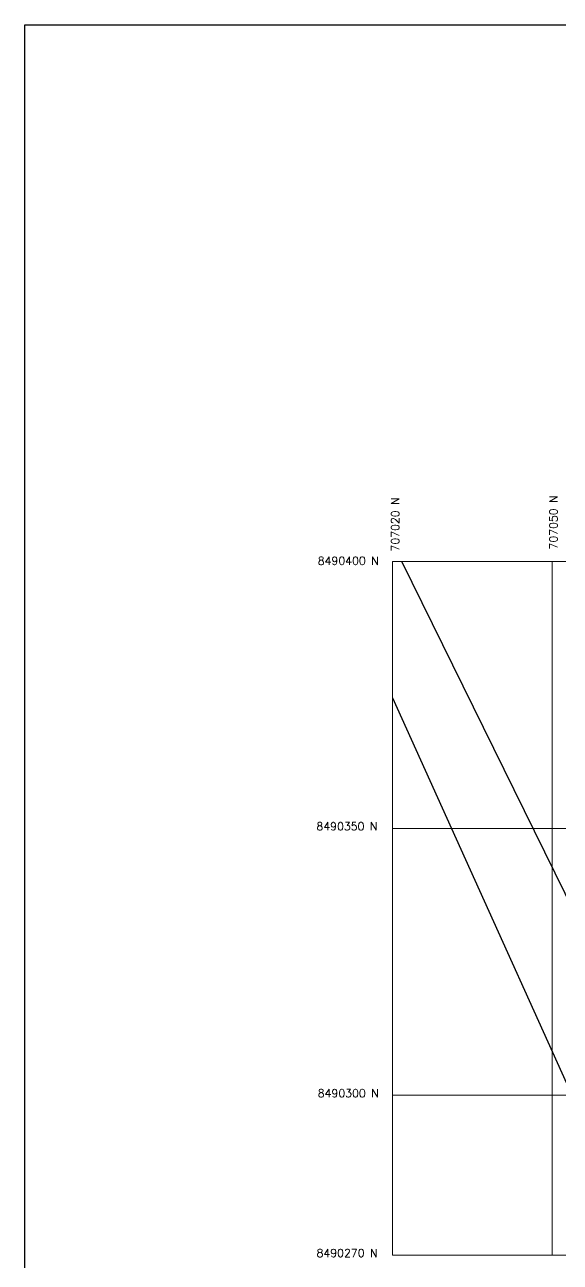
# Model space of a CAD drawing. Header units: metres. Extents: x 706106 to 709341, y 8490035 to 8490642.
# Drawn here: x 708821.1 to 708921.6, y 8490371 to 8490603 of the extents above; entities that cross this region are included whole.
import ezdxf

# ---------------------------------------------------------------- set-up
doc = ezdxf.new("R2010")
doc.units = ezdxf.units.M
doc.layers.add('A-ACOTACION', color=7, linetype='Continuous', lineweight=9)
doc.layers.add('BLOQUES', color=7, linetype='Continuous', lineweight=60)
doc.layers.add('C-ANNO-MATC-TEXT', color=150, linetype='Continuous')
doc.styles.get("Standard").update_dxf_attribs({"font": 'simplex.shx'})

msp = doc.modelspace()

# ---------------------------------------------------------------- linework, layer by layer
at = {"elevation": 507.051, "flags": 128}
for points in [[(708956.7574, 8490423.7273), (708935.9609, 8490412.8125), (708891.8311, 8490502.3495)], [(708890.0854, 8490476.7998), (708937.3367, 8490372.3495)]]:
    msp.add_lwpolyline(points, dxfattribs=at)
at = {"layer": 'A-ACOTACION', "lineweight": 30, "flags": 128}
msp.add_lwpolyline([(708821.11, 8490602.9927), (709341.31, 8490602.9927), (709341.31, 8490220.4927), (708821.11, 8490220.4927), (708821.11, 8490602.9927)], dxfattribs=at)
at = {"layer": 'C-ANNO-MATC-TEXT', "lineweight": 0}
for p, q in [((708890.0854, 8490502.3495, 507.051), (709050.0854, 8490502.3495, 507.051)), ((708890.0854, 8490372.3495, 507.051), (708890.0854, 8490502.3495, 507.051)), ((708920.0854, 8490372.3495, 507.051), (708920.0854, 8490502.3495, 507.051)), ((708890.0854, 8490452.3495, 507.051), (709050.0854, 8490452.3495, 507.051)), ((708890.0854, 8490402.3495, 507.051), (709050.0854, 8490402.3495, 507.051)), ((708890.0854, 8490372.3495, 507.051), (709050.0854, 8490372.3495, 507.051))]:
    msp.add_line(p, q, dxfattribs=at)

# ---------------------------------------------------------------- texts
at = {"layer": 'BLOQUES', "lineweight": 25, "char_height": 1.5, "attachment_point": 5, "rotation": 90}
for s, insert in [('707020 N', (708890.6188, 8490509.3329, 507.051)), ('707050 N', (708920.3095, 8490509.6999, 507.051))]:
    msp.add_mtext(s, dxfattribs=dict(at, insert=insert))
at = {"layer": 'BLOQUES', "lineweight": 25, "char_height": 1.5, "attachment_point": 5}
for s, insert in [('8490400 N', (708881.8126, 8490502.5137, 507.051)), ('8490350 N', (708881.5648, 8490452.7456, 507.051)), ('8490300 N', (708881.8103, 8490402.7148, 507.051)), ('8490270 N', (708881.5855, 8490372.7589, 507.051))]:
    msp.add_mtext(s, dxfattribs=dict(at, insert=insert))

doc.saveas('drawing.dxf')
